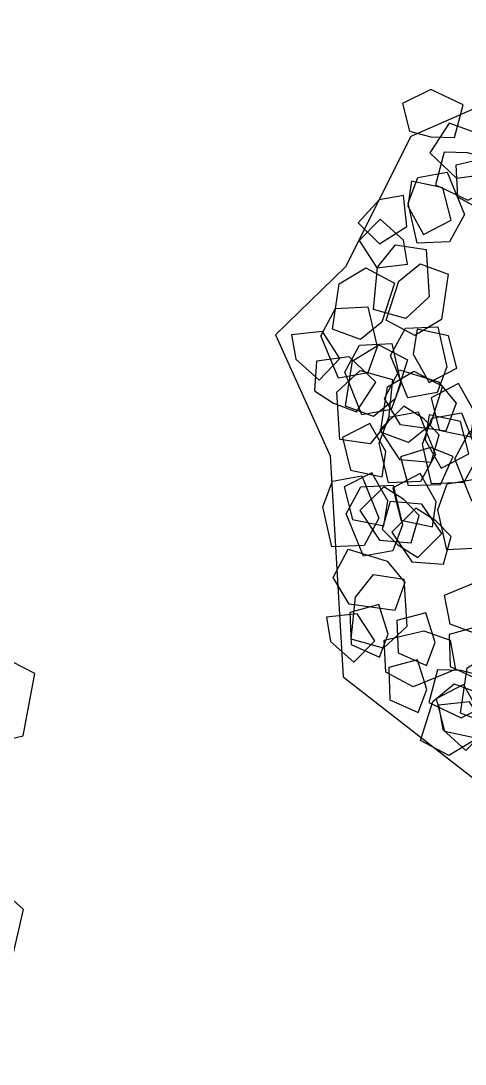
# Model space of a CAD drawing. Header units: metres. Extents: x 1851758 to 1852050, y 5187822 to 5188223.
# Drawn here: x 1851866.222 to 1851866.828, y 5187882.255 to 5187883.679 of the extents above; entities that cross this region are included whole.
import ezdxf

# ---------------------------------------------------------------- set-up
doc = ezdxf.new("R2010")
doc.units = ezdxf.units.M
doc.header["$LTSCALE"] = 2.5
for name, color, linetype in [('PRO_VOI', 7, 'CONTINUOUS'), ('PRO_VOI_PLANCHETTES', 232, 'CONTINUOUS'), ('PRO_VOI_VEG', 81, 'CONTINUOUS')]:
    doc.layers.add(name, color=color, linetype=linetype)

# ---------------------------------------------------------------- blocks, each defined once
blk = doc.blocks.new('arbuste fleurs blanches')
at = {"layer": 'PRO_VOI_VEG', "color": 66}
for points in [[(-0.1296, -2.2747), (0.1703, -2.2565), (0.2612, -2.0659)], [(0.4424, -1.8024), (0.6242, -2.1204), (0.7967, -2.1022), (0.8424, -1.8569)]]:
    blk.add_lwpolyline(points, dxfattribs=at)
blk = doc.blocks.new('arbuste fleurs jaunes')
at = {"layer": 'PRO_VOI_VEG', "color": 76}
blk.add_lwpolyline([(-1.6049, 0.5042), (-1.8943, 0.1772), (-1.9074, -0.2211), (-2.0027, -0.4693), (-1.7284, -0.707), (-1.4435, -1.2399), (-0.9817, -1.3474)], dxfattribs=at)
at = {"layer": 'PRO_VOI_VEG', "color": 2}
for points in [[(-1.785, 0.2244), (-1.8015, 0.3156), (-1.8987, 0.3164), (-1.9534, 0.2494), (-1.9037, 0.1888), (-1.8443, 0.1993)], [(-1.5399, 0.1669), (-1.6249, 0.0749), (-1.709, 0.0802), (-1.7501, 0.1582), (-1.6621, 0.2269), (-1.5867, 0.2332)], [(-1.7508, -0.051), (-1.699, 0.0158), (-1.7564, 0.0867), (-1.8418, 0.0671), (-1.8224, 0.0007)], [(-1.7272, -0.0852), (-1.6655, -0.1993), (-1.6987, -0.28), (-1.789, -0.2943), (-1.827, -0.185), (-1.808, -0.109)], [(-1.5676, -0.4116), (-1.5157, -0.3448), (-1.5732, -0.2739), (-1.6586, -0.2935), (-1.6392, -0.3598)], [(-1.8429, -0.5317), (-1.8158, -0.4546), (-1.8901, -0.4073), (-1.9624, -0.4513), (-1.9243, -0.5061)], [(-1.47, -0.5135), (-1.5899, -0.5495), (-1.6597, -0.5022), (-1.6555, -0.4141), (-1.5448, -0.3996), (-1.4766, -0.4325)], [(-1.7137, -0.5674), (-1.7, -0.4723), (-1.7953, -0.4397), (-1.871, -0.4877), (-1.842, -0.5635), (-1.7802, -0.5726)], [(-1.4398, -0.6101), (-1.388, -0.5433), (-1.4454, -0.4724), (-1.5308, -0.492), (-1.5114, -0.5583)], [(-1.3396, -0.596), (-1.2482, -0.6816), (-1.254, -0.7657), (-1.3323, -0.8064), (-1.4004, -0.7179), (-1.4063, -0.6425)], [(-1.6276, -0.7203), (-1.5362, -0.8059), (-1.542, -0.89), (-1.6203, -0.9306), (-1.6884, -0.8421), (-1.6943, -0.7667)], [(-1.3953, -0.8586), (-1.3632, -0.7716), (-1.4465, -0.7215), (-1.5277, -0.7515), (-1.5156, -0.8289), (-1.4591, -0.85)], [(-1.3917, -1.0165), (-1.5116, -1.0525), (-1.5815, -1.0052), (-1.5772, -0.9171), (-1.4665, -0.9026), (-1.3983, -0.9355)], [(-1.1116, -1.1955), (-1.1468, -1.0753), (-1.0991, -1.0058), (-1.011, -1.0106), (-0.9973, -1.1214), (-1.0306, -1.1894)], [(-1.1737, -1.0931), (-1.2587, -1.185), (-1.3429, -1.1797), (-1.384, -1.1017), (-1.296, -1.033), (-1.2206, -1.0267)], [(-1.4336, -1.1916), (-1.4065, -1.1146), (-1.4808, -1.0672), (-1.5531, -1.1112), (-1.515, -1.1661)], [(-1.055, -1.2816), (-1.028, -1.2046), (-1.1022, -1.1572), (-1.1745, -1.2012), (-1.1364, -1.256)]]:
    blk.add_lwpolyline(points, close=True, dxfattribs=at)
at = {"layer": 'PRO_VOI_VEG', "color": 52}
for points in [[(-1.815, 0.2538), (-1.8286, 0.1587), (-1.7334, 0.1261), (-1.6577, 0.1741), (-1.6866, 0.2499), (-1.7485, 0.259)], [(-1.4934, -0.3805), (-1.5452, -0.4473), (-1.4878, -0.5182), (-1.4024, -0.4986), (-1.4218, -0.4323)], [(-1.4852, -0.6477), (-1.537, -0.7145), (-1.4795, -0.7854), (-1.3941, -0.7658), (-1.4136, -0.6995)], [(-1.1363, -1.1207), (-1.1882, -1.1876), (-1.1307, -1.2584), (-1.0453, -1.2389), (-1.0647, -1.1725)]]:
    blk.add_lwpolyline(points, close=True, dxfattribs=at)
at = {"layer": 'PRO_VOI_VEG', "color": 67}
for points in [[(-1.7944, 0.1764), (-1.7779, 0.0851), (-1.6807, 0.0843), (-1.626, 0.1514), (-1.6757, 0.2119), (-1.7351, 0.2014)], [(-1.7636, 0.1302), (-1.6722, 0.0446), (-1.678, -0.0395), (-1.7563, -0.0801), (-1.8245, 0.0084), (-1.8303, 0.0838)], [(-1.9262, -0.0971), (-1.8494, -0.1246), (-1.8015, -0.0507), (-1.8451, 0.0219), (-1.9002, -0.0159)], [(-1.8758, -0.0627), (-1.9029, -0.1398), (-1.8286, -0.1871), (-1.7563, -0.1431), (-1.7944, -0.0883)], [(-1.6445, -0.1218), (-1.6093, -0.2419), (-1.657, -0.3114), (-1.7451, -0.3066), (-1.7588, -0.1958), (-1.7255, -0.1279)], [(-1.8681, -0.39), (-1.9033, -0.2699), (-1.8556, -0.2004), (-1.7675, -0.2051), (-1.7538, -0.316), (-1.7871, -0.3839)], [(-1.6028, -0.4743), (-1.6942, -0.3887), (-1.6884, -0.3046), (-1.6101, -0.264), (-1.5419, -0.3525), (-1.5361, -0.4279)], [(-1.697, -0.5686), (-1.7884, -0.483), (-1.7826, -0.3989), (-1.7043, -0.3582), (-1.6361, -0.4467), (-1.6303, -0.5221)], [(-1.7473, -0.5656), (-1.7825, -0.4455), (-1.7348, -0.3759), (-1.6468, -0.3807), (-1.633, -0.4915), (-1.6663, -0.5595)], [(-1.6308, -0.5905), (-1.666, -0.4704), (-1.6183, -0.4009), (-1.5302, -0.4056), (-1.5165, -0.5165), (-1.5498, -0.5844)], [(-1.453, -0.4503), (-1.3617, -0.5359), (-1.3674, -0.62), (-1.4457, -0.6606), (-1.5139, -0.5721), (-1.5197, -0.4967)], [(-1.3256, -0.657), (-1.417, -0.5714), (-1.4112, -0.4873), (-1.3329, -0.4467), (-1.2647, -0.5351), (-1.2589, -0.6106)], [(-1.5608, -0.4971), (-1.4694, -0.5827), (-1.4752, -0.6668), (-1.5535, -0.7074), (-1.6216, -0.6189), (-1.6275, -0.5435)], [(-1.5536, -0.6287), (-1.5014, -0.6914), (-1.4226, -0.652), (-1.4232, -0.5674), (-1.4899, -0.5719)], [(-1.4565, -0.7389), (-1.4886, -0.8259), (-1.4053, -0.8759), (-1.3241, -0.8459), (-1.3362, -0.7685), (-1.3927, -0.7474)], [(-1.2858, -0.9209), (-1.2008, -0.829), (-1.1166, -0.8342), (-1.0755, -0.9123), (-1.1636, -0.981), (-1.2389, -0.9873)], [(-1.312, -0.9863), (-1.3745, -1.0389), (-1.3346, -1.1174), (-1.25, -1.1162), (-1.2549, -1.0496)], [(-1.4379, -1.0196), (-1.5003, -1.0722), (-1.4604, -1.1507), (-1.3758, -1.1496), (-1.3808, -1.083)], [(-1.218, -1.1144), (-1.2015, -1.2057), (-1.1043, -1.2065), (-1.0496, -1.1394), (-1.0993, -1.0789), (-1.1587, -1.0894)], [(-1.2787, -1.1121), (-1.3411, -1.1647), (-1.3012, -1.2432), (-1.2166, -1.242), (-1.2215, -1.1754)], [(-1.079, -1.124), (-1.0437, -1.2441), (-1.0915, -1.3137), (-1.1795, -1.3089), (-1.1933, -1.198), (-1.16, -1.1301)]]:
    blk.add_lwpolyline(points, close=True, dxfattribs=at)
at = {"layer": 'PRO_VOI_VEG', "color": 55}
for points in [[(-1.7973, -0.5047), (-1.8892, -0.4197), (-1.884, -0.3356), (-1.806, -0.2945), (-1.7372, -0.3825), (-1.7309, -0.4579)], [(-1.6029, -0.4993), (-1.6355, -0.5861), (-1.5525, -0.6367), (-1.4712, -0.6072), (-1.4827, -0.5297), (-1.5391, -0.5082)], [(-1.5308, -0.9177), (-1.6227, -0.8327), (-1.6175, -0.7485), (-1.5395, -0.7074), (-1.4707, -0.7954), (-1.4644, -0.8708)], [(-1.1667, -0.9609), (-1.2295, -1.0132), (-1.1901, -1.0919), (-1.1055, -1.0913), (-1.11, -1.0247)]]:
    blk.add_lwpolyline(points, close=True, dxfattribs=at)
at = {"layer": 'PRO_VOI_VEG'}
for points in [[(-1.7235, -0.6553), (-1.7853, -0.5413), (-1.752, -0.4605), (-1.6618, -0.4462), (-1.6238, -0.5555), (-1.6428, -0.6315)], [(-1.6672, -0.5809), (-1.719, -0.6477), (-1.6616, -0.7186), (-1.5762, -0.6991), (-1.5956, -0.6327)], [(-1.6061, -0.7011), (-1.658, -0.7679), (-1.6005, -0.8388), (-1.5151, -0.8192), (-1.5345, -0.7529)], [(-1.4048, -0.9281), (-1.343, -1.0422), (-1.3763, -1.123), (-1.4665, -1.1372), (-1.5045, -1.0279), (-1.4855, -0.9519)]]:
    blk.add_lwpolyline(points, close=True, dxfattribs=at)
at = {"layer": 'PRO_VOI_VEG', "color": 76}
blk.add_lwpolyline([(-1.5601, -0.7221), (-1.5927, -0.8088), (-1.5097, -0.8594), (-1.4284, -0.83), (-1.4399, -0.7525), (-1.4963, -0.731)], close=True, dxfattribs=at)

msp = doc.modelspace()

# ---------------------------------------------------------------- hatches: boundary and pattern name
at = {"layer": 'PRO_VOI_PLANCHETTES'}
h = msp.add_hatch(color=256, dxfattribs=at)
h.dxf.hatch_style = 1
edge = h.paths.add_edge_path()
edge.add_arc((1851926.4252, 5187498.2076), 386.6253, 94.068008, 99.380647, ccw=False)
edge.add_line((1851898.9978, 5187883.8588), (1851897.6403, 5187902.7554))
edge.add_line((1851897.6403, 5187902.7554), (1851897.6702, 5187902.7575))
edge.add_line((1851897.6702, 5187902.7575), (1851899.0298, 5187883.831))
edge.add_line((1851899.0298, 5187883.831), (1851899.001, 5187883.8289))
edge.add_arc((1851926.4252, 5187498.2076), 386.5953, 94.067849, 99.380857)
edge.add_line((1851863.4115, 5187879.6328), (1851863.408, 5187879.6626))
h = msp.add_hatch(color=256, dxfattribs=at)
h.dxf.hatch_style = 1
edge = h.paths.add_edge_path()
edge.add_arc((1851926.4252, 5187498.2076), 385.1553, 94.067373, 99.391014, ccw=False)
edge.add_line((1851899.1063, 5187882.3928), (1851938.5438, 5187885.1975))
edge.add_line((1851938.5438, 5187885.1975), (1851938.7524, 5187882.2942))
edge.add_line((1851938.7524, 5187882.2942), (1851938.7225, 5187882.2918))
edge.add_line((1851938.7225, 5187882.2918), (1851938.5161, 5187885.1654))
edge.add_line((1851938.5161, 5187885.1654), (1851899.1052, 5187882.3626))
edge.add_arc((1851926.4252, 5187498.2076), 385.1253, 94.067849, 99.391226)
edge.add_line((1851863.5824, 5187878.1711), (1851863.5789, 5187878.2009))

# ---------------------------------------------------------------- linework, layer by layer
at = {"layer": 'PRO_VOI', "color": 34, "flags": 128}
msp.add_lwpolyline([(1851898.1914, 5187884.6027, 0.030026), (1851863.484, 5187879.6752)], format="xyb", dxfattribs=at)
at = {"layer": 'PRO_VOI_PLANCHETTES', "flags": 128}
for points in [[(1851863.408, 5187879.6626, -0.023185), (1851898.9978, 5187883.8588), (1851897.6403, 5187902.7554), (1851897.6702, 5187902.7575), (1851899.0298, 5187883.831), (1851899.001, 5187883.8289, 0.023187), (1851863.4115, 5187879.6328)], [(1851863.5789, 5187878.2009, -0.023233), (1851899.1063, 5187882.3928), (1851938.5438, 5187885.1975), (1851938.7524, 5187882.2942), (1851938.7225, 5187882.2918), (1851938.5161, 5187885.1654), (1851899.1052, 5187882.3626, 0.023232), (1851863.5824, 5187878.1711)]]:
    msp.add_lwpolyline(points, format="xyb", close=True, dxfattribs=at)

# ---------------------------------------------------------------- block references
at = {"layer": 'PRO_VOI_VEG'}
for name, p, xscale, yscale, rotation in [('arbuste fleurs jaunes', (1851867.5769, 5187883.0438), 0.4999999999999999, 0.4999999999999999, 335.2054015273066), ('arbuste fleurs blanches', (1851865.1203, 5187882.7063), 0.5, 0.5, 73.42673142394756)]:
    msp.add_blockref(name, p, dxfattribs=dict(at, xscale=xscale, yscale=yscale, rotation=rotation))

doc.saveas('drawing.dxf')
